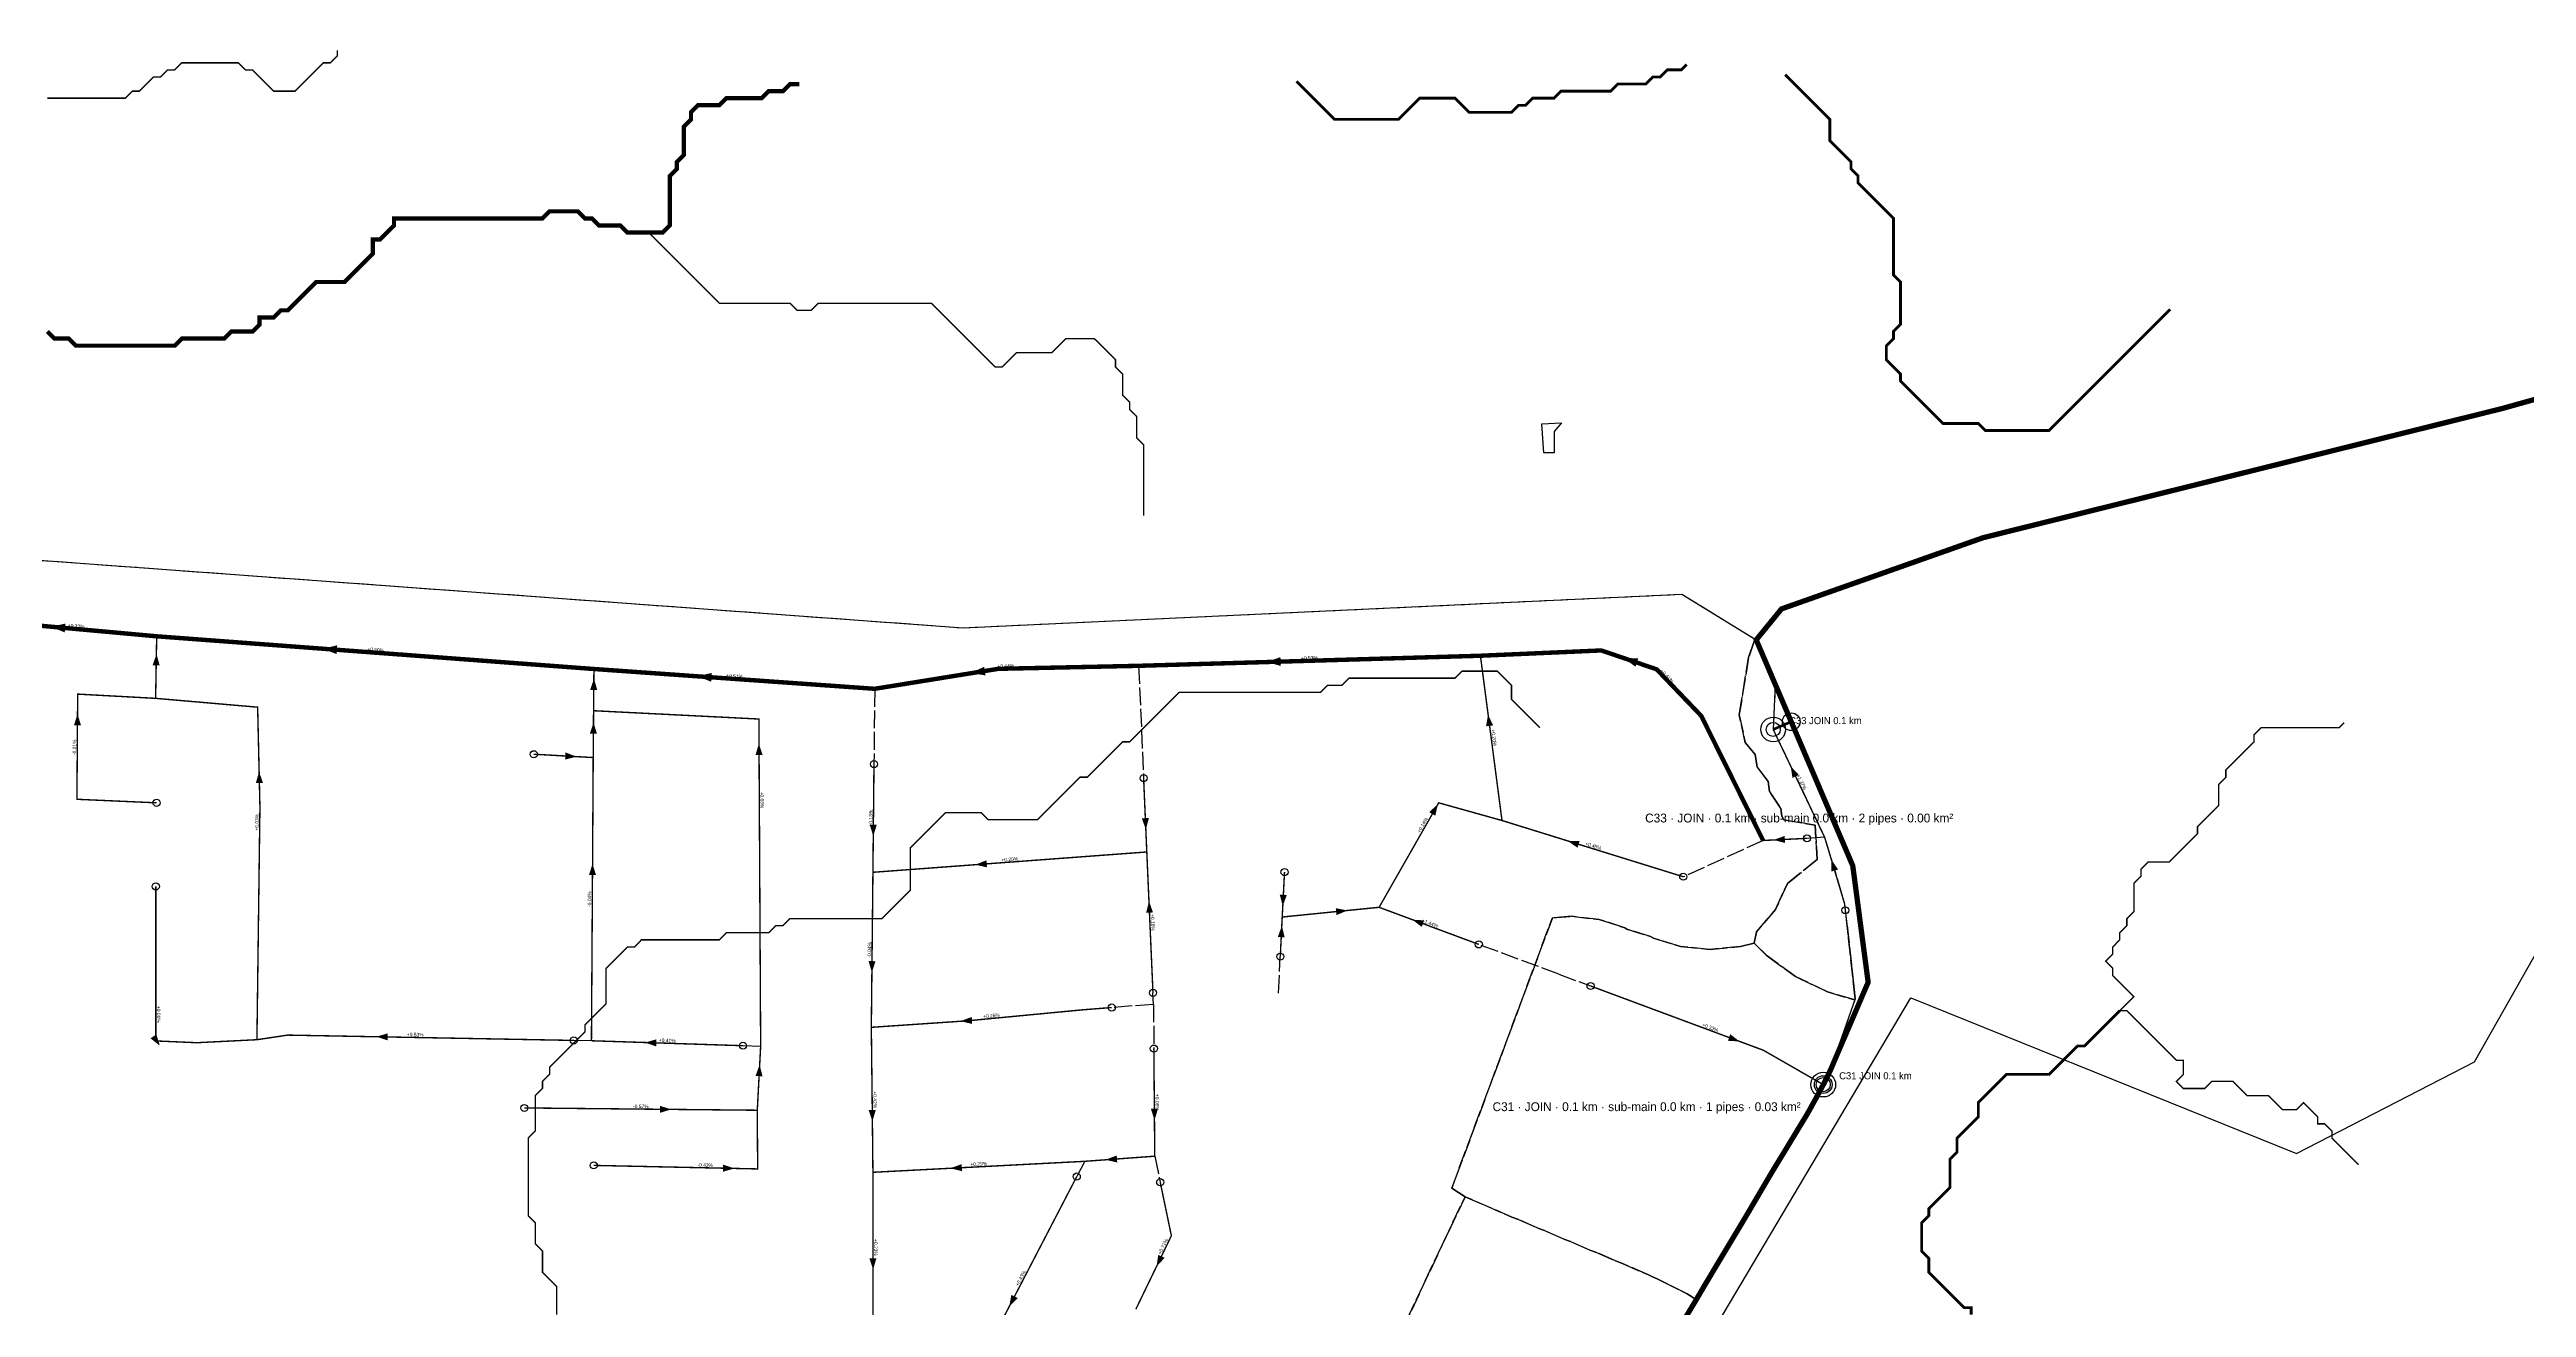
# Model space of a CAD drawing. Header units: metres. Extents: x 442821 to 452274, y 2561971 to 2571293.
# Drawn here: x 446961 to 448362, y 2567157 to 2567868 of the extents above; entities that cross this region are included whole.
import ezdxf
from ezdxf.enums import TextEntityAlignment as Align

# ---------------------------------------------------------------- set-up
doc = ezdxf.new("R2010")
doc.units = ezdxf.units.M
doc.header["$LTSCALE"] = 8
doc.linetypes.add('DASHDOT', pattern=[3.556, 2.54, -0.508, 0, -0.508])
doc.linetypes.add('DASHED', pattern=[1.524, 1.27, -0.254])
for name, color, linetype in [('A_ARROWS', 7, 'Continuous'), ('A_BUILT_2006', 252, 'Continuous'), ('A_CATCH_LABEL', 7, 'Continuous'), ('A_CATCHMENTS', 7, 'Continuous'), ('A_ENVELOPE', 3, 'Continuous'), ('A_GRADIENT', 8, 'Continuous'), ('A_HEAD_GAP', 8, 'Continuous'), ('A_HEADS', 8, 'Continuous'), ('A_JOIN_LINK', 6, 'Continuous'), ('A_MAIN_PIPE', 5, 'Continuous'), ('A_OUTLET_LABEL', 7, 'Continuous'), ('A_OUTLETS', 7, 'Continuous'), ('A_STREAMS', 5, 'Continuous'), ('A_WADI', 4, 'Continuous')]:
    doc.layers.add(name, color=color, linetype=linetype)

msp = doc.modelspace()

# ---------------------------------------------------------------- linework, layer by layer
at = {"layer": 'A_ARROWS', "color": 2}
for points in [[(446961.5, 2567541.6), (446969.7, 2567543.4), (446969.3, 2567538.4)], [(447021.2, 2567526.2), (447023, 2567519.7), (447019, 2567519.8)], [(447115.3, 2567529.2), (447123.4, 2567531.1), (447123.1, 2567526.1)], [(447649, 2567521.7), (447656.9, 2567524.4), (447657.1, 2567519.4)], [(447850.9, 2567524), (447859.3, 2567523.7), (447857.7, 2567519)], [(447268.6, 2567512.3), (447270.5, 2567505.8), (447266.5, 2567505.9)], [(447327.1, 2567513.6), (447335.3, 2567515.5), (447334.9, 2567510.5)], [(447481.8, 2567515.3), (447489.3, 2567519), (447490.1, 2567514.1)], [(446976.5, 2567492.2), (446978.5, 2567485.8), (446974.5, 2567485.8)], [(447774.3, 2567491.9), (447777.2, 2567485.8), (447773.2, 2567485.3)], [(447268.4, 2567487.5), (447270.3, 2567481.1), (447266.3, 2567481.1)], [(447258.8, 2567468.1), (447252.3, 2567466.5), (447252.5, 2567470.5)], [(447361.9, 2567475.5), (447364, 2567469.1), (447360, 2567469.1)], [(447079.2, 2567459.6), (447081.4, 2567453.3), (447077.4, 2567453.2)], [(447745.9, 2567441.2), (447744.5, 2567434.7), (447741, 2567436.7)], [(447426.6, 2567423.2), (447424.6, 2567429.6), (447428.6, 2567429.6)], [(447580.8, 2567426.9), (447578.5, 2567433.2), (447582.5, 2567433.4)], [(447935.8, 2567421), (447942.1, 2567423.3), (447942.3, 2567419.3)], [(447267.8, 2567407.5), (447269.8, 2567401.1), (447265.8, 2567401.1)], [(447484.4, 2567407), (447490.6, 2567409.5), (447490.9, 2567405.5)], [(447819.4, 2567420.4), (447826.1, 2567420.4), (447824.9, 2567416.6)], [(447582.6, 2567386.3), (447584.8, 2567380), (447580.9, 2567379.8)], [(447658.2, 2567383.6), (447656.5, 2567390.1), (447660.5, 2567389.9)], [(447694.8, 2567381.1), (447688.6, 2567378.5), (447688.2, 2567382.4)], [(447657.7, 2567372.4), (447659.3, 2567365.9), (447655.4, 2567366.1)], [(447731.5, 2567375.9), (447738.2, 2567375.5), (447736.8, 2567371.8)], [(447425.8, 2567346.1), (447423.9, 2567352.5), (447427.9, 2567352.4)], [(447023.1, 2567304.6), (447017.8, 2567308.8), (447021.1, 2567311)], [(447145.6, 2567309.7), (447152, 2567311.6), (447151.9, 2567307.6)], [(447476, 2567318.5), (447482.3, 2567320.9), (447482.5, 2567316.9)], [(447297.5, 2567306.4), (447303.9, 2567308.2), (447303.8, 2567304.2)], [(447362.3, 2567293.8), (447364, 2567287.3), (447360, 2567287.5)], [(447312.3, 2567268.6), (447305.9, 2567266.6), (447305.9, 2567270.6)], [(447426.1, 2567261.8), (447424, 2567268.2), (447428, 2567268.2)], [(447585.7, 2567262.5), (447583.6, 2567268.9), (447587.6, 2567268.9)], [(447558, 2567240.1), (447564.3, 2567242.5), (447564.6, 2567238.5)], [(447348.1, 2567235.2), (447341.6, 2567233.3), (447341.7, 2567237.3)], [(447470.3, 2567235.3), (447476.6, 2567237.6), (447476.8, 2567233.6)], [(447426.5, 2567178), (447424.4, 2567184.4), (447428.4, 2567184.4)], [(447586.8, 2567179.7), (447587.8, 2567186.3), (447591.4, 2567184.6)], [(447503.5, 2567157.1), (447504.7, 2567163.7), (447508.3, 2567161.9)]]:
    msp.add_solid(points, dxfattribs=at)
at = {"layer": 'A_ARROWS', "color": 3}
for points in [[(447945.5, 2567462.7), (447950.1, 2567457.8), (447946.5, 2567456.1)], [(447968.5, 2567409.8), (447972.3, 2567404.3), (447968.4, 2567403.1)]]:
    msp.add_solid(points, dxfattribs=at)
at = {"layer": 'A_ARROWS', "color": 1}
msp.add_solid([(447916.6, 2567307), (447910, 2567307.4), (447911.3, 2567311.1)], dxfattribs=at)
at = {"layer": 'A_BUILT_2006', "color": 252}
msp.add_lwpolyline([(444423.4, 2563343.2), (444431.5, 2563355.3), (444572.9, 2563267.8), (444295.2, 2562786.9), (444363.1, 2562577.1), (444377.7, 2562576.5), (444569.2, 2562604), (444800.1, 2562694.3), (445148.7, 2563361.2), (445469.4, 2563197.5), (445714.6, 2563159.3), (445807.5, 2563389.7), (445994.1, 2563715), (446180.6, 2564037.7), (446320.8, 2564284.9), (446551.4, 2564695.1), (447061.6, 2565726.9), (448013.4, 2567331.6), (448231.6, 2567243.7), (448332.3, 2567295.5), (448412.2, 2567436.6)], dxfattribs=at)
at = {"layer": 'A_CATCHMENTS', "color": 2, "linetype": 'DASHED'}
msp.add_lwpolyline([(445577.2, 2567680.1), (447477.5, 2567541), (447884, 2567560), (447925.3, 2567534.6), (447921.7, 2567524.3), (447916.4, 2567491.7), (447919.8, 2567476.2), (447925.4, 2567469.3), (447926.6, 2567462.2), (447932.7, 2567454), (447933.5, 2567448.4), (447940, 2567438.8), (447940.4, 2567434.5), (447941.7, 2567432.3), (447959.4, 2567429.3), (447960.4, 2567409.9), (447943.6, 2567396.4), (447936.9, 2567381.7), (447926.1, 2567369), (447924.8, 2567362.6), (447917.1, 2567360.7), (447899.5, 2567359.1), (447883.1, 2567360.7), (447867.9, 2567365.4), (447866.2, 2567366.4), (447852.8, 2567370.6), (447851.7, 2567371.3), (447837.1, 2567376), (447821.6, 2567377.8), (447810.7, 2567376.9), (447753.8, 2567224), (447761.3, 2567219.2), (447712.8, 2567116.5)], dxfattribs=at)
at = {"layer": 'A_CATCHMENTS', "color": 3, "linetype": 'DASHED'}
msp.add_lwpolyline([(447960.4, 2567409.9), (447959.4, 2567429.3), (447941.7, 2567432.3), (447940.4, 2567434.5), (447940, 2567438.8), (447933.5, 2567448.4), (447932.7, 2567454), (447926.6, 2567462.2), (447925.4, 2567469.3), (447919.8, 2567476.2), (447916.4, 2567491.7), (447921.7, 2567524.3), (447925.3, 2567534.6), (447926, 2567534.2), (447936.7, 2567509.1), (447935.6, 2567483.5), (447964.7, 2567422.5), (447976, 2567384.8), (447982, 2567331.2), (447981.8, 2567330.5), (447966.4, 2567335), (447948.3, 2567343.7), (447932.1, 2567355.4), (447924.8, 2567362.6), (447926.1, 2567369), (447936.9, 2567381.7), (447943.6, 2567396.4), (447960.4, 2567409.9)], close=True, dxfattribs=at)
at = {"layer": 'A_CATCHMENTS', "color": 1, "linetype": 'DASHED'}
msp.add_lwpolyline([(447869.9, 2567172.8), (447867.3, 2567173.8), (447865, 2567175), (447850.3, 2567181.4), (447846.4, 2567182.9), (447835.7, 2567187.6), (447831.8, 2567189), (447821, 2567193.8), (447817.1, 2567195.2), (447806.3, 2567200), (447802.5, 2567201.4), (447791.6, 2567206.2), (447787.8, 2567207.6), (447761.3, 2567219.2), (447753.8, 2567224), (447810.7, 2567376.9), (447821.6, 2567377.8), (447837.1, 2567376), (447851.7, 2567371.3), (447852.8, 2567370.6), (447866.2, 2567366.4), (447867.9, 2567365.4), (447883.1, 2567360.7), (447899.5, 2567359.1), (447917.1, 2567360.7), (447924.8, 2567362.6), (447932.1, 2567355.4), (447948.3, 2567343.7), (447966.4, 2567335), (447981.8, 2567330.5), (447966.8, 2567288.2), (447965.6, 2567285.9), (447964.1, 2567282.9), (447963.9, 2567282.6), (447961.9, 2567278.8), (447961, 2567277.1), (447959.5, 2567274.3), (447957.9, 2567271.5), (447956.4, 2567268.7), (447954.7, 2567265.7), (447948.2, 2567255), (447943.3, 2567246.9), (447935.5, 2567234.1), (447929.3, 2567223.6), (447923.1, 2567213), (447919.2, 2567206.4), (447910.5, 2567191.9), (447904.2, 2567181.4), (447896.1, 2567167.8), (447892.1, 2567161.1), (447886.9, 2567164.2), (447872.7, 2567171.5), (447869.9, 2567172.8)], close=True, dxfattribs=at)
at = {"layer": 'A_CATCHMENTS', "color": 3, "linetype": 'DASHED'}
msp.add_lwpolyline([(447712.8, 2567116.5), (447761.3, 2567219.2), (447787.8, 2567207.6), (447791.6, 2567206.2), (447802.5, 2567201.4), (447806.3, 2567200), (447817.1, 2567195.2), (447821, 2567193.8), (447831.8, 2567189), (447835.7, 2567187.6), (447846.4, 2567182.9), (447850.3, 2567181.4), (447865, 2567175), (447867.3, 2567173.8), (447869.9, 2567172.8), (447872.7, 2567171.5), (447886.9, 2567164.2), (447892.1, 2567161.1), (447891.7, 2567160.3), (447885.4, 2567149.8)], dxfattribs=at)
at = {"layer": 'A_ENVELOPE', "color": 3}
msp.add_lwpolyline([(445577.2, 2567680.1), (447477.5, 2567541), (447884, 2567560), (447926, 2567534.2), (447926, 2567534.2), (447936.7, 2567509.1), (447935.6, 2567483.5), (447964.7, 2567422.5), (447976, 2567384.8), (447982, 2567331.2), (447966.8, 2567288.2), (447965.6, 2567285.9), (447964.1, 2567282.9), (447963.9, 2567282.6), (447961.9, 2567278.8), (447961, 2567277.1), (447959.5, 2567274.3), (447957.9, 2567271.5), (447956.4, 2567268.7), (447954.7, 2567265.7), (447948.2, 2567255), (447943.3, 2567246.9), (447935.5, 2567234.1), (447929.3, 2567223.6), (447923.1, 2567213), (447919.2, 2567206.4), (447910.5, 2567191.9), (447904.2, 2567181.4), (447896.1, 2567167.8), (447891.7, 2567160.3), (447885.4, 2567149.8)], dxfattribs=at)
at = {"layer": 'A_HEAD_GAP', "color": 8, "linetype": 'DASHED'}
for points in [[(447427.4, 2567506.5), (447427, 2567463.9)], [(447576.7, 2567519.5), (447579.5, 2567456)], [(447964.7, 2567422.5), (447954.7, 2567421.9)], [(447929.9, 2567420.7), (447884.9, 2567400.1), (447884.7, 2567400.2)], [(447982, 2567331.2), (447976.4, 2567381.2)], [(447655.8, 2567334.4), (447656.8, 2567355)], [(447814.3, 2567345.1), (447769.1, 2567361.9)], [(447814.3, 2567345.1), (447832.3, 2567338.4)], [(447585.1, 2567328), (447561.5, 2567326.2)], [(447585.1, 2567328), (447584.8, 2567334.5)], [(447585.1, 2567328), (447585.3, 2567303)], [(447267.2, 2567307.4), (447257.2, 2567307.6)], [(447362.9, 2567304.2), (447352.9, 2567304.6)], [(447585.8, 2567242.1), (447588.9, 2567227.4)], [(447546.2, 2567239.2), (447541.7, 2567230.6)]]:
    msp.add_lwpolyline(points, dxfattribs=at)
at = {"layer": 'A_HEADS', "color": 2}
for centre in [(447234.6, 2567469.5), (447427, 2567463.9), (447579.5, 2567456), (447021.2, 2567442), (447954.7, 2567421.9), (447020.8, 2567394.7), (447659.2, 2567402.8), (447884.7, 2567400.2), (447656.8, 2567355), (447769.1, 2567361.9), (447561.5, 2567326.2), (447584.8, 2567334.5), (447257.2, 2567307.6), (447352.9, 2567304.6), (447585.3, 2567303), (447229.2, 2567269.4), (447268.5, 2567236.9), (447541.7, 2567230.6), (447588.9, 2567227.4)]:
    msp.add_circle(centre, 2, dxfattribs=at)
at = {"layer": 'A_HEADS', "color": 3}
msp.add_circle((447976.4, 2567381.2), 2, dxfattribs=at)
at = {"layer": 'A_HEADS', "color": 1}
msp.add_circle((447832.3, 2567338.4), 2, dxfattribs=at)
at = {"layer": 'A_JOIN_LINK', "color": 6, "const_width": 1.5}
for points in [[(447935.6, 2567483.5), (447945.8, 2567487.9)], [(447963.9, 2567282.6), (447963.9, 2567282.6)]]:
    msp.add_lwpolyline(points, dxfattribs=at)
at = {"layer": 'A_JOIN_LINK', "color": 6}
for centre in [(447945.8, 2567487.9), (447963.9, 2567282.6)]:
    msp.add_circle(centre, 5, dxfattribs=at)
at = {"layer": 'A_MAIN_PIPE', "color": 5, "const_width": 3}
msp.add_lwpolyline([(448416.3, 2567684.2), (448348.1, 2567665.1), (448054.4, 2567592), (447940.3, 2567551.7), (447926, 2567534.2), (447980.6, 2567406.4), (447989.3, 2567340.5), (447973.8, 2567304.4), (447969.8, 2567295.1), (447968.6, 2567292.2), (447967.2, 2567289.1), (447965.6, 2567285.9), (447964.1, 2567282.9), (447961.9, 2567278.8), (447961, 2567277.1), (447959.5, 2567274.3), (447957.9, 2567271.5), (447956.4, 2567268.7), (447954.7, 2567265.7), (447948.2, 2567255), (447943.3, 2567246.9), (447935.5, 2567234.1), (447929.3, 2567223.6), (447923.1, 2567213), (447919.2, 2567206.4), (447910.5, 2567191.9), (447904.2, 2567181.4), (447896.1, 2567167.8), (447891.7, 2567160.3), (447885.4, 2567149.8)], dxfattribs=at)
at = {"layer": 'A_OUTLETS', "color": 5}
for centre, radius in [((447935.6, 2567483.5), 7), ((447935.6, 2567483.5), 4), ((447963.9, 2567282.6), 7), ((447963.9, 2567282.6), 4)]:
    msp.add_circle(centre, radius, dxfattribs=at)
at = {"layer": 'A_SECONDARY_HEADER', "color": 2, "linetype": 'DASHED', "const_width": 2.5}
for points in [[(447021.3, 2567536.2), (446930, 2567544.5)], [(447576.7, 2567519.5), (447497.3, 2567517.8), (447427.4, 2567506.5)], [(447929.9, 2567420.7), (447894.9, 2567491.2), (447869.7, 2567517.5), (447838.4, 2567528.2), (447770, 2567525.2)]]:
    msp.add_lwpolyline(points, dxfattribs=at)
at = {"layer": 'A_SECONDARY_HEADER', "color": 2, "const_width": 2.5}
for points in [[(447268.6, 2567517.7), (447021.3, 2567536.2)], [(447770, 2567525.2), (447576.7, 2567519.5)], [(447427.4, 2567506.5), (447268.6, 2567517.7)]]:
    msp.add_lwpolyline(points, dxfattribs=at)
at = {"layer": 'A_SECONDARY_MAIN', "color": 2, "linetype": 'DASHED', "const_width": 0.8}
for points in [[(447020.7, 2567501.1), (447021.3, 2567536.2)], [(447782.2, 2567432), (447770, 2567525.2)], [(447268.4, 2567494.1), (447268.6, 2567517.7)], [(447021.2, 2567442), (446976.2, 2567444), (446976.6, 2567503.5), (447020.7, 2567501.1)], [(447078, 2567308), (447079.1, 2567393.7), (447079.7, 2567439.5), (447078.4, 2567496.1), (447020.7, 2567501.1)], [(447362.9, 2567304.2), (447361.9, 2567489.4), (447268.4, 2567494.1)], [(447267.2, 2567307.4), (447268.2, 2567467.6)], [(447712.7, 2567382.9), (447746.4, 2567442), (447782.2, 2567432)], [(447581.3, 2567414.2), (447426.4, 2567402.7)], [(447020.8, 2567394.7), (447020.8, 2567307.3), (447044, 2567306.3), (447078, 2567308)], [(447426.4, 2567402.7), (447425.5, 2567315)], [(447659.2, 2567402.8), (447657.9, 2567377.4)], [(447561.5, 2567326.2), (447544.9, 2567324.9), (447480, 2567318.7), (447425.5, 2567315)], [(447425.5, 2567315), (447426, 2567271.3), (447426.4, 2567233)], [(447546.2, 2567239.2), (447426.4, 2567233)], [(447426.4, 2567233), (447426.5, 2567148)]]:
    msp.add_lwpolyline(points, dxfattribs=at)
at = {"layer": 'A_SECONDARY_MAIN', "color": 2, "linetype": 'DASHDOT', "const_width": 0.8}
for points in [[(447268.2, 2567467.6), (447268.4, 2567494.1)], [(447234.6, 2567469.5), (447268.2, 2567467.6)], [(447657.9, 2567377.4), (447712.7, 2567382.9)], [(447656.8, 2567355), (447657.9, 2567377.4)], [(447361, 2567268.1), (447362.9, 2567304.2)], [(447229.2, 2567269.4), (447361, 2567268.1)], [(447268.5, 2567236.9), (447361.2, 2567234.9), (447361, 2567268.1)]]:
    msp.add_lwpolyline(points, dxfattribs=at)
at = {"layer": 'A_SECONDARY_MAIN', "color": 3, "const_width": 0.8}
for points in [[(447964.7, 2567422.5), (447935.6, 2567483.5)], [(447976.4, 2567381.2), (447976, 2567384.8), (447964.7, 2567422.5)]]:
    msp.add_lwpolyline(points, dxfattribs=at)
at = {"layer": 'A_SECONDARY_MAIN', "color": 2, "const_width": 0.8}
for points in [[(447769.1, 2567361.9), (447712.7, 2567382.9)], [(447585.8, 2567242.1), (447546.2, 2567239.2)]]:
    msp.add_lwpolyline(points, dxfattribs=at)
at = {"layer": 'A_SECONDARY_MAIN_BRANCH', "color": 2, "linetype": 'DASHED', "const_width": 0.8}
for points in [[(447427, 2567463.9), (447426.4, 2567402.7)], [(447579.5, 2567456), (447581.3, 2567414.2)], [(447884.7, 2567400.2), (447782.2, 2567432)], [(447584.8, 2567334.5), (447581.3, 2567414.2)], [(447352.9, 2567304.6), (447267.2, 2567307.4)], [(447585.3, 2567303), (447585.8, 2567242.1)], [(447541.7, 2567230.6), (447481.2, 2567114.1)]]:
    msp.add_lwpolyline(points, dxfattribs=at)
at = {"layer": 'A_SECONDARY_MAIN_BRANCH', "color": 2, "const_width": 0.8}
for points in [[(447954.7, 2567421.9), (447929.9, 2567420.7)], [(447257.2, 2567307.6), (447095.4, 2567310.6), (447078, 2567308)], [(447588.9, 2567227.4), (447595.2, 2567197.1), (447575.1, 2567155.5)]]:
    msp.add_lwpolyline(points, dxfattribs=at)
at = {"layer": 'A_SECONDARY_MAIN_BRANCH', "color": 1, "linetype": 'DASHED', "const_width": 0.8}
msp.add_lwpolyline([(447832.3, 2567338.4), (447930.1, 2567302), (447963.9, 2567282.6)], dxfattribs=at)
at = {"layer": 'A_STREAMS', "color": 5}
for points, const_width in [([(447123.5, 2567867.7), (447123.5, 2567864.6), (447119.5, 2567860.6), (447115.5, 2567860.6), (447111.5, 2567856.6), (447107.5, 2567852.6), (447103.5, 2567848.6), (447099.5, 2567844.6), (447095.5, 2567844.6), (447091.5, 2567844.6), (447087.5, 2567844.6), (447083.5, 2567848.6), (447079.5, 2567852.6), (447075.5, 2567856.6), (447071.5, 2567856.6), (447067.5, 2567860.6), (447063.5, 2567860.6), (447059.5, 2567860.6), (447055.5, 2567860.6), (447051.5, 2567860.6), (447047.5, 2567860.6), (447043.5, 2567860.6), (447039.5, 2567860.6), (447035.5, 2567860.6), (447031.5, 2567856.6), (447027.5, 2567856.6), (447023.5, 2567852.6), (447019.5, 2567852.6), (447015.5, 2567848.6), (447011.5, 2567844.6), (447007.5, 2567844.6), (447003.5, 2567840.6), (446999.5, 2567840.6), (446995.5, 2567840.6), (446991.5, 2567840.6), (446987.5, 2567840.6), (446983.5, 2567840.6), (446979.5, 2567840.6), (446975.5, 2567840.6), (446971.5, 2567840.6), (446967.5, 2567840.6), (446963.5, 2567840.6), (446959.5, 2567840.6)], 0.8), ([(447886.6, 2567859.7), (447883.6, 2567856.6), (447879.6, 2567856.6), (447875.6, 2567856.6), (447871.6, 2567852.6), (447867.6, 2567852.6), (447863.6, 2567848.6), (447859.6, 2567848.6), (447855.6, 2567848.6), (447851.6, 2567848.6), (447847.6, 2567848.6), (447843.6, 2567844.6), (447839.6, 2567844.6), (447835.6, 2567844.6), (447831.6, 2567844.6), (447827.6, 2567844.6), (447823.6, 2567844.6), (447819.6, 2567844.6), (447815.6, 2567844.6), (447811.6, 2567840.6), (447807.6, 2567840.6), (447803.6, 2567840.6), (447799.6, 2567840.6), (447795.6, 2567836.6), (447791.6, 2567836.6), (447787.6, 2567832.6), (447783.6, 2567832.6), (447779.6, 2567832.6), (447775.6, 2567832.6), (447771.6, 2567832.6), (447767.6, 2567832.6), (447763.6, 2567832.6), (447759.6, 2567836.6), (447755.6, 2567840.6), (447751.6, 2567840.6), (447747.6, 2567840.6), (447743.6, 2567840.6), (447739.6, 2567840.6), (447735.6, 2567840.6), (447731.6, 2567836.6), (447727.6, 2567832.6), (447723.6, 2567828.6), (447719.6, 2567828.6), (447715.6, 2567828.6), (447711.6, 2567828.6), (447707.6, 2567828.6), (447703.6, 2567828.6), (447699.6, 2567828.6), (447695.6, 2567828.6), (447691.6, 2567828.6), (447687.6, 2567828.6), (447683.6, 2567832.6), (447679.6, 2567836.6), (447675.6, 2567840.6), (447671.6, 2567844.6), (447667.6, 2567848.6), (447666, 2567850.2)], 1.6), ([(447384.7, 2567848.6), (447383.5, 2567848.6), (447379.5, 2567848.6), (447375.5, 2567844.6), (447371.5, 2567844.6), (447367.5, 2567844.6), (447363.5, 2567840.6), (447359.5, 2567840.6), (447355.5, 2567840.6), (447351.5, 2567840.6), (447347.5, 2567840.6), (447343.5, 2567840.6), (447339.5, 2567836.6), (447335.5, 2567836.6), (447331.5, 2567836.6), (447327.5, 2567836.6), (447323.5, 2567832.6), (447323.5, 2567828.6), (447319.5, 2567824.6), (447319.5, 2567820.6), (447319.5, 2567816.6), (447319.5, 2567812.6), (447319.5, 2567808.6), (447315.5, 2567804.6), (447315.5, 2567800.6), (447311.5, 2567796.6), (447311.5, 2567792.6), (447311.5, 2567788.6), (447311.5, 2567784.6), (447311.5, 2567780.6), (447311.5, 2567776.6), (447311.5, 2567772.6), (447311.5, 2567768.6), (447307.5, 2567764.6), (447303.5, 2567764.6), (447299.5, 2567764.6)], 2.4), ([(448160.2, 2567721.1), (448159.6, 2567720.6), (448155.6, 2567716.6), (448151.6, 2567712.6), (448147.6, 2567708.6), (448143.6, 2567704.6), (448139.6, 2567700.6), (448135.6, 2567696.6), (448131.6, 2567692.6), (448127.6, 2567688.6), (448123.6, 2567684.6), (448119.6, 2567680.6), (448115.6, 2567676.6), (448111.6, 2567672.6), (448107.6, 2567668.6), (448103.6, 2567664.6), (448099.6, 2567660.6), (448095.6, 2567656.6), (448091.6, 2567652.6), (448087.6, 2567652.6), (448083.6, 2567652.6), (448079.6, 2567652.6), (448075.6, 2567652.6), (448071.6, 2567652.6), (448067.6, 2567652.6), (448063.6, 2567652.6), (448059.6, 2567652.6), (448055.6, 2567652.6), (448051.6, 2567656.6), (448047.6, 2567656.6), (448043.6, 2567656.6), (448039.6, 2567656.6), (448035.6, 2567656.6), (448031.6, 2567656.6), (448027.6, 2567660.6), (448023.6, 2567664.6), (448019.6, 2567668.6), (448015.6, 2567672.6), (448011.6, 2567676.6), (448007.6, 2567680.6), (448007.6, 2567684.6), (448003.6, 2567688.6), (447999.6, 2567692.6), (447999.6, 2567696.6), (447999.6, 2567700.6), (448003.6, 2567704.6), (448003.6, 2567708.6), (448007.6, 2567712.6), (448007.6, 2567716.6), (448007.6, 2567720.6), (448007.6, 2567724.6), (448007.6, 2567728.6), (448007.6, 2567732.6), (448007.6, 2567736.6), (448003.6, 2567740.6), (448003.6, 2567744.6), (448003.6, 2567748.6), (448003.6, 2567752.6), (448003.6, 2567756.6), (448003.6, 2567760.6), (448003.6, 2567764.6), (448003.6, 2567768.6), (448003.6, 2567772.6), (447999.6, 2567776.6), (447995.6, 2567780.6), (447991.6, 2567784.6), (447987.6, 2567788.6), (447983.6, 2567792.6), (447983.6, 2567796.6), (447979.6, 2567800.6), (447979.6, 2567804.6), (447975.6, 2567808.6), (447971.6, 2567812.6), (447967.6, 2567816.6), (447967.6, 2567820.6), (447967.6, 2567824.6), (447967.6, 2567828.6), (447963.6, 2567832.6), (447959.6, 2567836.6), (447955.6, 2567840.6), (447951.6, 2567844.6), (447947.6, 2567848.6), (447943.6, 2567852.6), (447942.3, 2567853.9)], 1.6), ([(447299.5, 2567764.6), (447295.5, 2567764.6), (447291.5, 2567764.6), (447287.5, 2567764.6), (447283.5, 2567768.6), (447279.5, 2567768.6), (447275.5, 2567768.6), (447271.5, 2567768.6), (447267.5, 2567772.6), (447263.5, 2567772.6), (447259.5, 2567776.6), (447255.5, 2567776.6), (447251.5, 2567776.6), (447247.5, 2567776.6), (447243.5, 2567776.6), (447239.5, 2567772.6), (447235.5, 2567772.6), (447231.5, 2567772.6), (447227.5, 2567772.6), (447223.5, 2567772.6), (447219.5, 2567772.6), (447215.5, 2567772.6), (447211.5, 2567772.6), (447207.5, 2567772.6), (447203.5, 2567772.6), (447199.5, 2567772.6), (447195.5, 2567772.6), (447191.5, 2567772.6), (447187.5, 2567772.6), (447183.5, 2567772.6), (447179.5, 2567772.6), (447175.5, 2567772.6), (447171.5, 2567772.6), (447167.5, 2567772.6), (447163.5, 2567772.6), (447159.5, 2567772.6), (447155.5, 2567772.6), (447155.5, 2567768.6), (447151.5, 2567764.6), (447147.5, 2567760.6), (447143.5, 2567760.6), (447143.5, 2567756.6), (447143.5, 2567752.6), (447139.5, 2567748.6), (447135.5, 2567744.6), (447131.5, 2567740.6), (447127.5, 2567736.6), (447123.5, 2567736.6), (447119.5, 2567736.6), (447115.5, 2567736.6), (447111.5, 2567736.6), (447107.5, 2567732.6), (447103.5, 2567728.6), (447099.5, 2567724.6), (447095.5, 2567720.6), (447091.5, 2567720.6), (447087.5, 2567716.6), (447083.5, 2567716.6), (447079.5, 2567716.6), (447079.5, 2567712.6), (447075.5, 2567708.6), (447071.5, 2567708.6), (447067.5, 2567708.6), (447063.5, 2567708.6), (447059.5, 2567704.6), (447055.5, 2567704.6), (447051.5, 2567704.6), (447047.5, 2567704.6), (447043.5, 2567704.6), (447039.5, 2567704.6), (447035.5, 2567704.6), (447031.5, 2567700.6), (447027.5, 2567700.6), (447023.5, 2567700.6), (447019.5, 2567700.6), (447015.5, 2567700.6), (447011.5, 2567700.6), (447007.5, 2567700.6), (447003.5, 2567700.6), (446999.5, 2567700.6), (446995.5, 2567700.6), (446991.5, 2567700.6), (446987.5, 2567700.6), (446983.5, 2567700.6), (446979.5, 2567700.6), (446975.5, 2567700.6), (446971.5, 2567704.6), (446967.5, 2567704.6), (446963.5, 2567704.6), (446959.5, 2567708.6)], 2.4), ([(447579.6, 2567604.5), (447579.6, 2567608.5), (447579.6, 2567612.5), (447579.6, 2567616.5), (447579.6, 2567620.5), (447579.6, 2567624.5), (447579.6, 2567628.5), (447579.6, 2567632.5), (447579.6, 2567636.5), (447579.6, 2567640.5), (447579.6, 2567644.5), (447575.6, 2567648.5), (447575.6, 2567652.6), (447575.6, 2567656.6), (447575.6, 2567660.6), (447571.6, 2567664.6), (447571.6, 2567668.6), (447567.6, 2567672.6), (447567.6, 2567676.6), (447567.6, 2567680.6), (447567.6, 2567684.6), (447563.6, 2567688.6), (447563.6, 2567692.6), (447559.6, 2567696.6), (447555.6, 2567700.6), (447551.6, 2567704.6), (447547.6, 2567704.6), (447543.6, 2567704.6), (447539.6, 2567704.6), (447535.5, 2567704.6), (447531.5, 2567700.6), (447527.5, 2567696.6), (447523.5, 2567696.6), (447519.5, 2567696.6), (447515.5, 2567696.6), (447511.5, 2567696.6), (447507.5, 2567696.6), (447503.5, 2567692.6), (447499.5, 2567688.6), (447495.5, 2567688.6), (447491.5, 2567692.6), (447487.5, 2567696.6), (447483.5, 2567700.6), (447479.5, 2567704.6), (447475.5, 2567708.6), (447471.5, 2567712.6), (447467.5, 2567716.6), (447463.5, 2567720.6), (447459.5, 2567724.6), (447455.5, 2567724.6), (447451.5, 2567724.6), (447447.5, 2567724.6), (447443.5, 2567724.6), (447439.5, 2567724.6), (447435.5, 2567724.6), (447431.5, 2567724.6), (447427.5, 2567724.6), (447423.5, 2567724.6), (447419.5, 2567724.6), (447415.5, 2567724.6), (447411.5, 2567724.6), (447407.5, 2567724.6), (447403.5, 2567724.6), (447399.5, 2567724.6), (447395.5, 2567724.6), (447391.5, 2567720.6), (447387.5, 2567720.6), (447383.5, 2567720.6), (447379.5, 2567724.6), (447375.5, 2567724.6), (447371.5, 2567724.6), (447367.5, 2567724.6), (447363.5, 2567724.6), (447359.5, 2567724.6), (447355.5, 2567724.6), (447351.5, 2567724.6), (447347.5, 2567724.6), (447343.5, 2567724.6), (447339.5, 2567724.6), (447335.5, 2567728.6), (447331.5, 2567732.6), (447327.5, 2567736.6), (447323.5, 2567740.6), (447319.5, 2567744.6), (447315.5, 2567748.6), (447311.5, 2567752.6), (447307.5, 2567756.6), (447303.5, 2567760.6), (447299.5, 2567764.6)], 0.8), ([(447803.6, 2567484.5), (447799.6, 2567488.5), (447795.6, 2567492.5), (447791.6, 2567496.5), (447787.6, 2567500.5), (447787.6, 2567504.5), (447787.6, 2567508.5), (447783.6, 2567512.5), (447779.6, 2567516.5), (447775.6, 2567516.5), (447771.6, 2567516.5), (447767.6, 2567516.5), (447763.6, 2567516.5), (447759.6, 2567516.5), (447755.6, 2567512.5), (447751.6, 2567512.5), (447747.6, 2567512.5), (447743.6, 2567512.5), (447739.6, 2567512.5), (447735.6, 2567512.5), (447731.6, 2567512.5), (447727.6, 2567512.5), (447723.6, 2567512.5), (447719.6, 2567512.5), (447715.6, 2567512.5), (447711.6, 2567512.5), (447707.6, 2567512.5), (447703.6, 2567512.5), (447699.6, 2567512.5), (447695.6, 2567512.5), (447691.6, 2567508.5), (447687.6, 2567508.5), (447683.6, 2567508.5), (447679.6, 2567504.5), (447675.6, 2567504.5), (447671.6, 2567504.5), (447667.6, 2567504.5), (447663.6, 2567504.5), (447659.6, 2567504.5), (447655.6, 2567504.5), (447651.6, 2567504.5), (447647.6, 2567504.5), (447643.6, 2567504.5), (447639.6, 2567504.5), (447635.6, 2567504.5), (447631.6, 2567504.5), (447627.6, 2567504.5), (447623.6, 2567504.5), (447619.6, 2567504.5), (447615.6, 2567504.5), (447611.6, 2567504.5), (447607.6, 2567504.5), (447603.6, 2567504.5), (447599.6, 2567504.5), (447595.6, 2567500.5), (447591.6, 2567496.5), (447587.6, 2567492.5), (447583.6, 2567488.5), (447579.6, 2567484.5), (447575.6, 2567480.5), (447571.6, 2567476.5), (447567.6, 2567476.5), (447563.6, 2567472.5), (447559.6, 2567468.5), (447555.6, 2567464.5), (447551.6, 2567460.5), (447547.6, 2567456.5), (447543.6, 2567456.5), (447539.6, 2567452.5), (447535.5, 2567448.5), (447531.5, 2567444.5), (447527.5, 2567440.5), (447523.5, 2567436.5), (447519.5, 2567432.5), (447515.5, 2567432.5), (447511.5, 2567432.5), (447507.5, 2567432.5), (447503.5, 2567432.5), (447499.5, 2567432.5), (447495.5, 2567432.5), (447491.5, 2567432.5), (447487.5, 2567436.5), (447483.5, 2567436.5), (447479.5, 2567436.5), (447475.5, 2567436.5), (447471.5, 2567436.5), (447467.5, 2567436.5), (447463.5, 2567432.5), (447459.5, 2567428.5), (447455.5, 2567424.5), (447451.5, 2567420.5), (447447.5, 2567416.5), (447447.5, 2567412.5), (447447.5, 2567408.5), (447447.5, 2567404.5), (447447.5, 2567400.5), (447447.5, 2567396.5), (447447.5, 2567392.5), (447443.5, 2567388.5), (447439.5, 2567384.5), (447435.5, 2567380.5), (447431.5, 2567376.5), (447427.5, 2567376.5), (447423.5, 2567376.5), (447419.5, 2567376.5), (447415.5, 2567376.5), (447411.5, 2567376.5), (447407.5, 2567376.5), (447403.5, 2567376.5), (447399.5, 2567376.5), (447395.5, 2567376.5), (447391.5, 2567376.5), (447387.5, 2567376.5), (447383.5, 2567376.5), (447379.5, 2567376.5), (447375.5, 2567372.5), (447371.5, 2567372.5), (447367.5, 2567368.5), (447363.5, 2567368.5), (447359.5, 2567368.5), (447355.5, 2567368.5), (447351.5, 2567368.5), (447347.5, 2567368.5), (447343.5, 2567368.5), (447339.5, 2567364.5), (447335.5, 2567364.5), (447331.5, 2567364.5), (447327.5, 2567364.5), (447323.5, 2567364.5), (447319.5, 2567364.5), (447315.5, 2567364.5), (447311.5, 2567364.5), (447307.5, 2567364.5), (447303.5, 2567364.5), (447299.5, 2567364.5), (447295.5, 2567364.5), (447291.5, 2567360.4), (447287.5, 2567360.4), (447283.5, 2567356.4), (447279.5, 2567352.4), (447275.5, 2567348.4), (447275.5, 2567344.4), (447275.5, 2567340.4), (447275.5, 2567336.4), (447275.5, 2567332.4), (447275.5, 2567328.4), (447271.5, 2567324.4), (447267.5, 2567320.4), (447263.5, 2567316.4), (447263.5, 2567312.4), (447259.5, 2567308.4), (447255.5, 2567304.4), (447251.5, 2567300.4), (447247.5, 2567296.4), (447243.5, 2567292.4), (447243.5, 2567288.4), (447239.5, 2567284.4), (447239.5, 2567280.4), (447235.5, 2567276.4), (447235.5, 2567272.4), (447235.5, 2567268.4), (447235.5, 2567264.4), (447235.5, 2567260.4), (447235.5, 2567256.4), (447231.5, 2567252.4), (447231.5, 2567248.4), (447231.5, 2567244.4), (447231.5, 2567240.4), (447231.5, 2567236.4), (447231.5, 2567232.4), (447231.5, 2567228.4), (447231.5, 2567224.4), (447231.5, 2567220.4), (447231.5, 2567216.4), (447231.5, 2567212.4), (447231.5, 2567208.4), (447235.5, 2567204.4), (447235.5, 2567200.4), (447235.5, 2567196.4), (447235.5, 2567192.4), (447239.5, 2567188.4), (447239.5, 2567184.4), (447239.5, 2567180.4), (447239.5, 2567176.4), (447243.5, 2567172.4), (447247.5, 2567168.4), (447247.5, 2567164.4), (447247.5, 2567160.4), (447247.5, 2567156.4), (447247.5, 2567152.4)], 0.8), ([(448258.5, 2567487.3), (448255.6, 2567484.5), (448251.6, 2567484.5), (448247.6, 2567484.5), (448243.6, 2567484.5), (448239.6, 2567484.5), (448235.6, 2567484.5), (448231.6, 2567484.5), (448227.6, 2567484.5), (448223.6, 2567484.5), (448219.6, 2567484.5), (448215.6, 2567484.5), (448211.6, 2567484.5), (448207.6, 2567480.5), (448207.6, 2567476.5), (448203.6, 2567472.5), (448199.6, 2567468.5), (448195.6, 2567464.5), (448191.6, 2567460.5), (448191.6, 2567456.5), (448187.6, 2567452.5), (448187.6, 2567448.5), (448187.6, 2567444.5), (448187.6, 2567440.5), (448183.6, 2567436.5), (448179.6, 2567432.5), (448175.6, 2567428.5), (448175.6, 2567424.5), (448171.6, 2567420.5), (448167.6, 2567416.5), (448163.6, 2567412.5), (448159.6, 2567408.5), (448155.6, 2567408.5), (448151.6, 2567408.5), (448147.6, 2567408.5), (448143.6, 2567404.5), (448143.6, 2567400.5), (448139.6, 2567396.5), (448139.6, 2567392.5), (448139.6, 2567388.5), (448139.6, 2567384.5), (448139.6, 2567380.5), (448135.6, 2567376.5), (448135.6, 2567372.5), (448131.6, 2567368.5), (448131.6, 2567364.5), (448127.6, 2567360.4), (448127.6, 2567356.4), (448123.6, 2567352.4), (448127.6, 2567348.4), (448127.6, 2567344.4), (448131.6, 2567340.4), (448135.6, 2567336.4), (448139.6, 2567332.4), (448135.6, 2567328.4), (448131.6, 2567324.4)], 0.8), ([(448131.6, 2567324.4), (448127.6, 2567320.4), (448123.6, 2567316.4), (448119.6, 2567312.4), (448115.6, 2567308.4), (448111.6, 2567304.4), (448107.6, 2567304.4), (448103.6, 2567300.4), (448099.6, 2567296.4), (448095.6, 2567292.4), (448091.6, 2567288.4), (448087.6, 2567288.4), (448083.6, 2567288.4), (448079.6, 2567288.4), (448075.6, 2567288.4), (448071.6, 2567288.4), (448067.6, 2567288.4), (448063.6, 2567284.4), (448059.6, 2567280.4), (448055.6, 2567276.4), (448051.6, 2567272.4), (448051.6, 2567268.4), (448051.6, 2567264.4), (448047.6, 2567260.4), (448043.6, 2567256.4), (448039.6, 2567252.4), (448039.6, 2567248.4), (448039.6, 2567244.4), (448035.6, 2567240.4), (448035.6, 2567236.4), (448035.6, 2567232.4), (448035.6, 2567228.4), (448035.6, 2567224.4), (448031.6, 2567220.4), (448027.6, 2567216.4), (448023.6, 2567212.4), (448023.6, 2567208.4), (448019.6, 2567204.4), (448019.6, 2567200.4), (448019.6, 2567196.4), (448019.6, 2567192.4), (448019.6, 2567188.4), (448023.6, 2567184.4), (448023.6, 2567180.4), (448023.6, 2567176.4), (448027.6, 2567172.4), (448031.6, 2567168.4), (448035.6, 2567164.4), (448039.6, 2567160.4), (448043.6, 2567156.4), (448047.6, 2567156.4), (448047.6, 2567152.4)], 1.6), ([(448266.7, 2567237.3), (448263.6, 2567240.4), (448259.6, 2567244.4), (448255.6, 2567248.4), (448251.6, 2567252.4), (448251.6, 2567256.4), (448247.6, 2567260.4), (448243.6, 2567260.4), (448243.6, 2567264.4), (448239.6, 2567268.4), (448235.6, 2567272.4), (448231.6, 2567268.4), (448227.6, 2567268.4), (448223.6, 2567268.4), (448219.6, 2567272.4), (448215.6, 2567276.4), (448211.6, 2567276.4), (448207.6, 2567276.4), (448203.6, 2567276.4), (448199.6, 2567280.4), (448195.6, 2567284.4), (448191.6, 2567284.4), (448187.6, 2567284.4), (448183.6, 2567284.4), (448179.6, 2567280.4), (448175.6, 2567280.4), (448171.6, 2567280.4), (448167.6, 2567280.4), (448163.6, 2567284.4), (448167.6, 2567288.4), (448167.6, 2567292.4), (448167.6, 2567296.4), (448163.6, 2567296.4), (448159.6, 2567300.4), (448155.6, 2567304.4), (448151.6, 2567308.4), (448147.6, 2567312.4), (448143.6, 2567316.4), (448139.6, 2567320.4), (448135.6, 2567324.4), (448131.6, 2567324.4)], 0.8)]:
    msp.add_lwpolyline(points, dxfattribs=dict(at, const_width=const_width))
at = {"layer": 'A_WADI', "color": 4}
msp.add_lwpolyline([(447811.8, 2567652), (447811.8, 2567640), (447805.8, 2567640), (447804.7, 2567656.4), (447815.8, 2567657), (447811.8, 2567652)], close=True, dxfattribs=at)

# ---------------------------------------------------------------- texts
at = {"layer": 'A_CATCH_LABEL', "color": 3}
msp.add_text('C33 · JOIN · 0.1 km · sub-main 0.0 km · 2 pipes · 0.00 km²', height=5, dxfattribs=at).set_placement((447950.3, 2567433.4), align=Align.MIDDLE_CENTER)
at = {"layer": 'A_CATCH_LABEL', "color": 1}
msp.add_text('C31 · JOIN · 0.1 km · sub-main 0.0 km · 1 pipes · 0.03 km²', height=5, dxfattribs=at).set_placement((447864, 2567270.1), align=Align.MIDDLE_CENTER)
at = {"layer": 'A_GRADIENT', "color": 2}
for s, rotation, p in [('+0.32%', 354.861, (446975.6, 2567540.4)), ('+0.50%', 355.7156, (447145, 2567527)), ('+0.44%', 1.2947, (447501.6, 2567517.8)), ('+0.53%', 1.6838, (447673.4, 2567522.4)), ('+0.51%', 355.9661, (447348, 2567512.1)), ('+0.41%', 313.8612, (447874.4, 2567512.6)), ('+0.20%', 277.4402, (447776.1, 2567478.6)), ('-0.01%', 89.6698, (446976.4, 2567473.4)), ('+0.03%', 89.3297, (447079.6, 2567431)), ('+0.08%', 270.31, (447362.1, 2567443.6)), ('+0.13%', 89.4557, (447426.7, 2567433.3)), ('+0.14%', 60.3389, (447738.7, 2567428.6)), ('+0.20%', 4.2228, (447503.9, 2567408.4)), ('+0.45%', 342.7779, (447833.4, 2567416.1)), ('-0.04%', 89.6348, (447267.7, 2567387.5)), ('+0.16%', 272.5147, (447583.1, 2567374.3)), ('+1.44%', 339.5875, (447740.9, 2567372.4)), ('-0.04%', 89.4557, (447426, 2567358.8)), ('+0.01%', -89.9995, (447020.8, 2567322.4)), ('+0.53%', 358.9147, (447167.5, 2567309.3)), ('+0.26%', 5.4249, (447493.6, 2567320)), ('+0.41%', 358.1218, (447310, 2567306)), ('-0.57%', -0.5652, (447295.1, 2567268.7)), ('+0.42%', -89.4334, (447426, 2567274)), ('+0.06%', -89.5425, (447585.6, 2567272.6)), ('-0.43%', -1.2477, (447331.5, 2567235.5)), ('+0.29%', 2.9324, (447486.3, 2567236.1)), ('+0.23%', -89.9476, (447426.4, 2567190.5)), ('+0.71%', 64.1855, (447591.9, 2567190.3)), ('+0.43%', 62.5508, (447511.4, 2567172.3))]:
    msp.add_text(s, height=2, rotation=rotation, dxfattribs=at).set_placement(p, align=Align.BOTTOM_CENTER)
at = {"layer": 'A_GRADIENT', "color": 3}
msp.add_text('+1.37%', height=2, rotation=295.4914, dxfattribs=at).set_placement((447950.2, 2567453), align=Align.BOTTOM_CENTER)
at = {"layer": 'A_GRADIENT', "color": 1}
msp.add_text('+0.33%', height=2, rotation=-20.4125, dxfattribs=at).set_placement((447899.5, 2567313.4), align=Align.BOTTOM_CENTER)
at = {"layer": 'A_OUTLET_LABEL', "color": 5}
for s, p in [('C33 JOIN 0.1 km', (447944.6, 2567486.5)), ('C31 JOIN 0.1 km', (447972.9, 2567285.6))]:
    msp.add_text(s, height=4, dxfattribs=at).set_placement(p)

doc.saveas('drawing.dxf')
